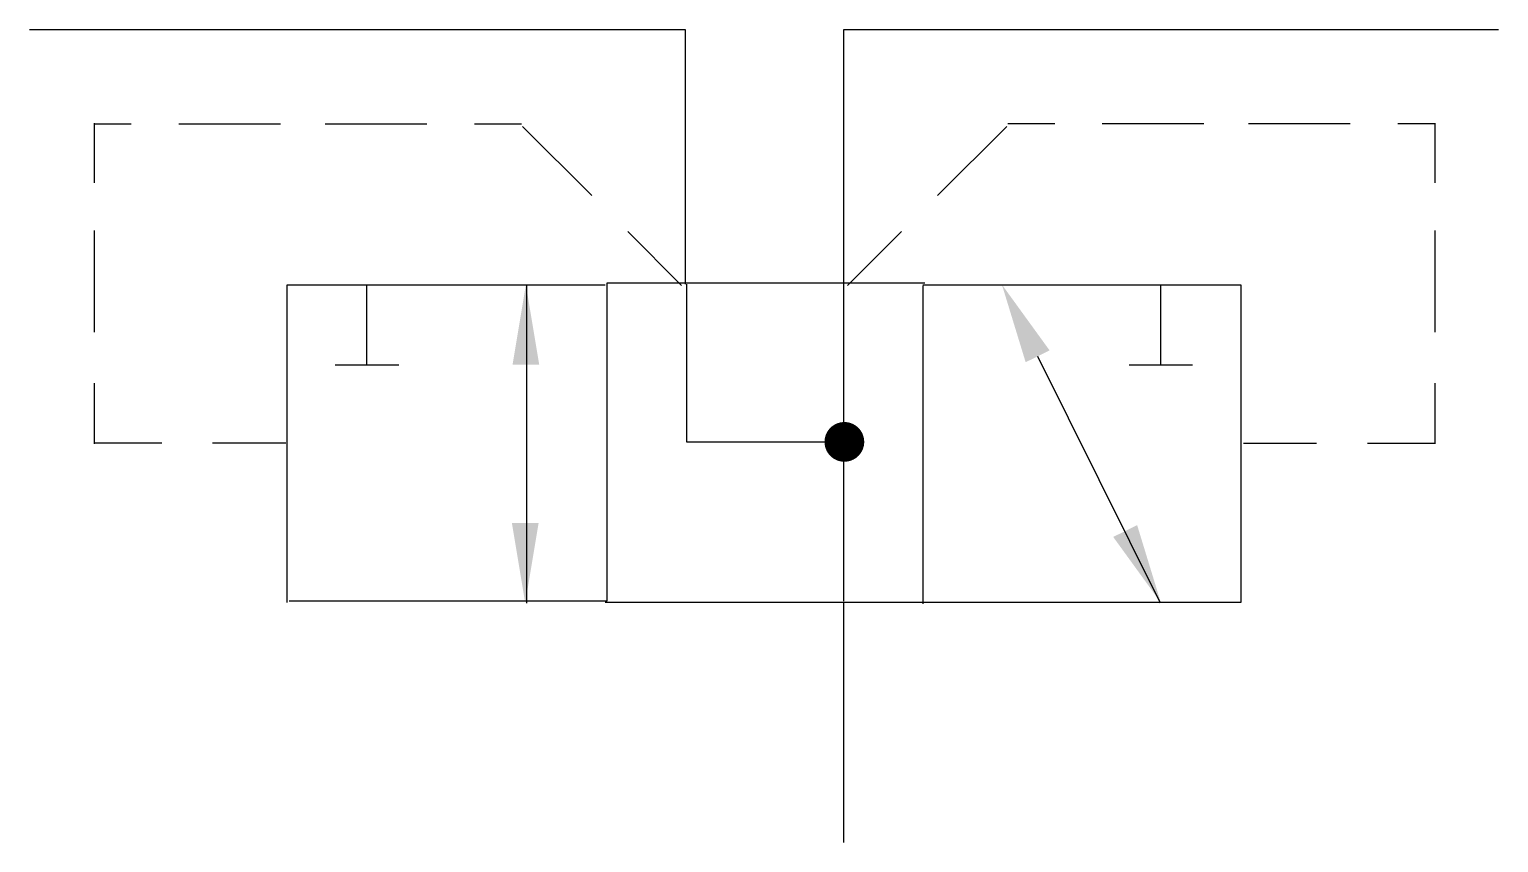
# Model space of a CAD drawing. Extents: x 667.8 to 714.1, y 457.3 to 482.9.
import ezdxf

# ---------------------------------------------------------------- set-up
doc = ezdxf.new("R2010")
doc.units = 0
doc.header["$LTSCALE"] = 5
doc.header["$MEASUREMENT"] = 0
doc.layers.add('11', color=1, linetype='CONTINUOUS')
doc.layers.add('12', color=2, linetype='CONTINUOUS')

msp = doc.modelspace()

# ---------------------------------------------------------------- linework, layer by layer
at = {"layer": '11'}
for p, q in [((688.481, 482.837), (667.843, 482.837)), ((688.481, 474.837), (688.481, 482.837)), ((693.463, 474.837), (693.463, 482.855)), ((693.463, 482.855), (714.065, 482.855)), ((675.954, 464.815), (675.954, 474.815)), ((675.954, 474.815), (685.954, 474.815)), ((678.457, 472.3), (678.457, 474.815)), ((683.483, 474.815), (683.483, 464.8)), ((686.013, 474.869), (686.013, 464.858)), ((696.013, 474.869), (686.013, 474.869)), ((688.521, 474.837), (688.521, 469.871)), ((693.463, 464.858), (693.463, 474.869)), ((695.951, 474.779), (695.951, 464.779)), ((695.954, 474.815), (705.954, 474.815)), ((703.436, 472.3), (703.436, 474.815)), ((705.954, 474.815), (705.954, 464.815)), ((699.562, 472.565), (703.421, 464.81)), ((677.462, 472.3), (679.462, 472.3)), ((702.44, 472.3), (704.44, 472.3)), ((688.521, 469.871), (693.483, 469.871)), ((686.013, 464.858), (676.013, 464.858)), ((705.954, 464.815), (685.954, 464.815)), ((693.462, 457.258), (693.462, 464.79))]:
    msp.add_line(p, q, dxfattribs=at)
at = {"layer": '11', "const_width": 0.625}
msp.add_lwpolyline([(693.17, 469.871, 1), (693.795, 469.871, 1)], format="xyb", close=True, dxfattribs=at)
at = {"layer": '12'}
for p, q in [((669.879, 479.885), (671.049, 479.885)), ((669.882, 479.898), (669.882, 478.02)), ((672.546, 479.885), (675.746, 479.885)), ((677.148, 479.885), (680.348, 479.885)), ((681.845, 479.885), (683.322, 479.885)), ((685.535, 477.621), (683.352, 479.803)), ((696.41, 477.621), (698.592, 479.803)), ((700.099, 479.885), (698.623, 479.885)), ((704.796, 479.885), (701.596, 479.885)), ((709.398, 479.885), (706.198, 479.885)), ((712.065, 479.885), (710.895, 479.885)), ((712.062, 479.898), (712.062, 478.02)), ((669.882, 476.523), (669.882, 473.323)), ((688.361, 474.795), (686.666, 476.489)), ((693.584, 474.795), (695.278, 476.489)), ((712.062, 476.523), (712.062, 473.323)), ((669.882, 471.723), (669.882, 469.81)), ((712.062, 471.723), (712.062, 469.81)), ((672.006, 469.829), (669.882, 469.829)), ((675.908, 469.829), (673.606, 469.829)), ((706.036, 469.829), (708.339, 469.829)), ((709.939, 469.829), (712.062, 469.829))]:
    msp.add_line(p, q, dxfattribs=at)
for points in [[(683.043, 472.301), (683.883, 472.301), (683.463, 474.821)], [(699.186, 472.378), (699.938, 472.752), (698.439, 474.821)], [(683.023, 467.32), (683.863, 467.32), (683.443, 464.8)], [(702.693, 467.253), (701.941, 466.879), (703.44, 464.81)]]:
    msp.add_solid(points, dxfattribs=at)

doc.saveas('drawing.dxf')
